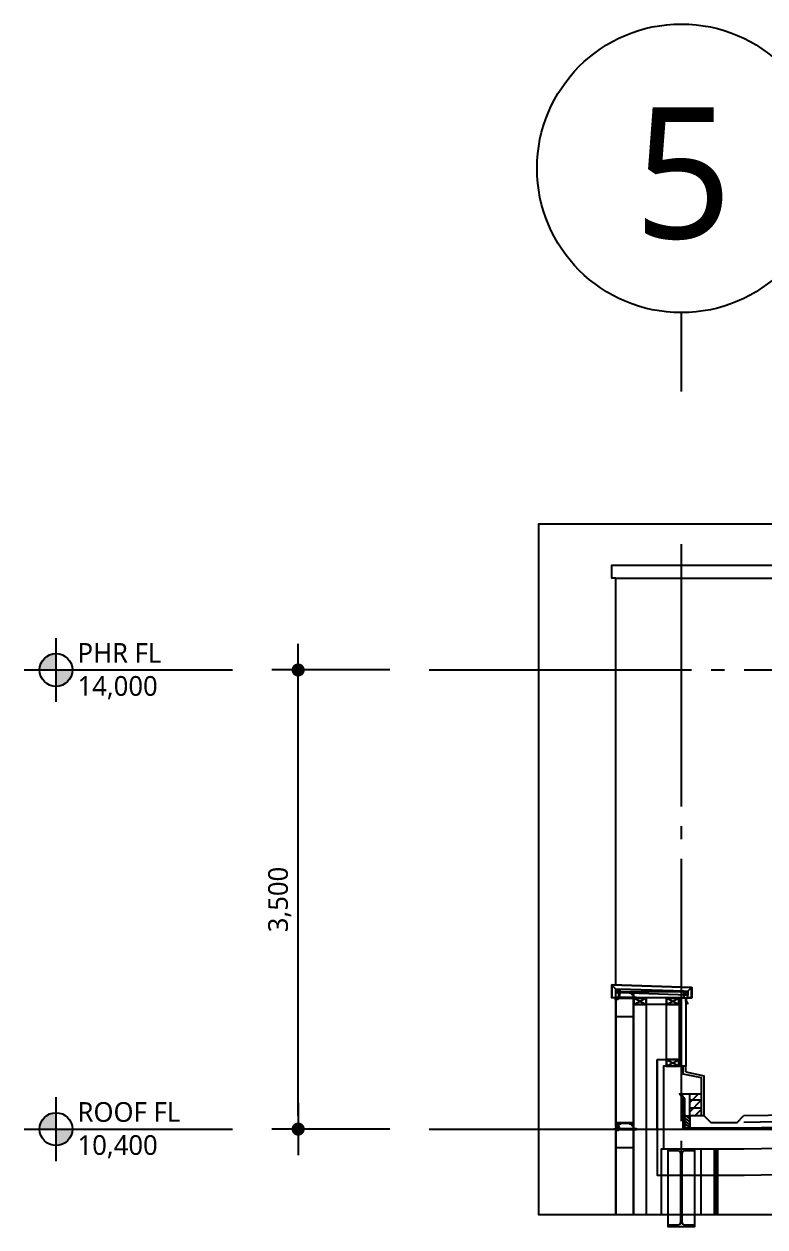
# Model space of a CAD drawing. Header units: millimetres. Extents: x 61566 to 667441, y 0 to 118800.
# Drawn here: x 591088 to 596738, y 47682 to 56852 of the extents above; entities that cross this region are included whole.
import ezdxf
from ezdxf.enums import TextEntityAlignment as Align

# ---------------------------------------------------------------- set-up
doc = ezdxf.new("R2010")
doc.units = ezdxf.units.MM
doc.header["$LTSCALE"] = 200
doc.linetypes.add('CEN6', pattern=[12, 10, -0.75, 0.5, -0.75])
doc.linetypes.add('XR-SECTION$0$CEN-GAUN', pattern=[32.2, 30, -1, 0.2, -1])
doc.layers.get('DEFPOINTS').update_dxf_attribs({"color": 137})
for name, color, linetype in [('1 SA', 4, 'Continuous'), ('DIM', 7, 'Continuous'), ('SYM-LEVEL', 7, 'Continuous')]:
    doc.layers.add(name, color=color, linetype=linetype)
doc.layers.add('XR-SECTION$0$CEN', color=1, linetype='XR-SECTION$0$CEN-GAUN', plot=False)
doc.styles.add('SUNJIN', font='malgun.ttf')
doc.styles.add('맑은고딕', font='malgun.ttf')
doc.styles.add('스타일1', font='malgun.ttf')
doc.dimstyles.new('GAUN-100', dxfattribs={"dimscale": 100, "dimtxt": 1.5, "dimasz": 1, "dimexe": 2, "dimexo": 3, "dimgap": 0.5, "dimtad": 1, "dimdec": 0, "dimzin": 1, "dimdsep": 46, "dimlunit": 6, "dimtxsty": '맑은고딕', "dimblk": 'CJDOT', "dimcen": 0.09, "dimdle": 1, "dimclrd": 256, "dimclre": 256, "dimclrt": 3, "dimadec": 0, "dimazin": 0, "dimtfac": 1, "dimtdec": 0, "dimtix": 1, "dimtmove": 2, "dimatfit": 3, "dimldrblk": 'CJDOT', "dimfxl": 1, "dimtolj": 1, "dimtzin": 1, "dimarcsym": 0})

# ---------------------------------------------------------------- blocks, each defined once
blk = doc.blocks.new('CJDOT')
blk.add_line((-2, 0), (2, 0))
at = {"const_width": 0.5}
blk.add_lwpolyline([(-0.25, 0, 1), (0.25, 0, 1)], format="xyb", close=True, dxfattribs=at)
blk = doc.blocks.new('*D35')
at = {"layer": 'DEFPOINTS', "color": 0, "transparency": 16777216}
for p in [(593178.5, 51927.9), (594178.5, 51927.9), (594178.5, 48427.9)]:
    blk.add_point(p, dxfattribs=at)
at = {"layer": 'DIM', "lineweight": -2, "transparency": 16777216}
for p, q in [((593878.5, 51927.9), (592978.5, 51927.9)), ((593178.5, 48527.9), (593178.5, 51827.9)), ((593878.5, 48427.9), (592978.5, 48427.9))]:
    blk.add_line(p, q, dxfattribs=at)
at = {"layer": 'DIM', "linetype": 'ByBlock', "lineweight": -2, "transparency": 16777216, "xscale": 100, "yscale": 100, "zscale": 100}
for p, rotation in [((593178.5, 51927.9), 90), ((593178.5, 48427.9), 270)]:
    blk.add_blockref('CJDOT', p, dxfattribs=dict(at, rotation=rotation))
at = {"layer": 'DIM', "color": 3, "transparency": 16777216, "insert": (593038.4, 50177.9), "char_height": 150, "attachment_point": 5, "rotation": 90, "style": '맑은고딕'}
blk.add_mtext('\\A1;3,500', dxfattribs=at)
blk = doc.blocks.new('LEVEL1')
at = {"layer": 'SYM-LEVEL'}
h = blk.add_hatch(color=6, dxfattribs=at)
edge = h.paths.add_edge_path()
edge.add_ellipse((4.87, 0), major_axis=(1.77, 1.77), ratio=1, start_angle=405, end_angle=495)
edge.add_line((2.37, 0), (4.87, 0))
edge.add_line((4.87, 0), (4.87, 2.5))
edge = h.paths.add_edge_path()
edge.add_ellipse((4.87, 0), major_axis=(1.77, 1.77), ratio=1, start_angle=225, end_angle=315)
edge.add_line((7.37, 0), (4.87, 0))
edge.add_line((4.87, 0), (4.87, -2.5))
at = {"layer": 'SYM-LEVEL', "color": 6}
for p, q in [((4.87, 4.87), (4.87, -4.87)), ((0, 0), (9.74, 0)), ((9.07, 0), (31.8, 0))]:
    blk.add_line(p, q, dxfattribs=at)
blk.add_ellipse((4.87, 0), major_axis=(1.77, 1.77), ratio=1, start_param=5.497787, end_param=11.780972, dxfattribs=at)
at = {"layer": 'SYM-LEVEL', "color": 3, "style": '스타일1'}
for tag, p in [('1층-바닥마감', (8.16, 1.11)), ('EL-+100', (8.16, -3.93))]:
    blk.add_attdef(tag, p, '', height=3, dxfattribs=at)

msp = doc.modelspace()

# ---------------------------------------------------------------- hatches: boundary and pattern name
at = {"ltscale": 3}
h = msp.add_hatch(dxfattribs=at)
h.set_pattern_fill('ANSI31', color=9, scale=400, style=0)
h.set_pattern_definition([(45, (-98628.49, 219053.63), (-35.355339, 35.355339), [])])
h.paths.add_polyline_path([(596255, 48697.9), (596165, 48697.9), (596165, 48527.9), (596255, 48527.9)])

# ---------------------------------------------------------------- linework, layer by layer
at = {"color": 9}
for p, q in [((596100, 54652.2), (596100, 54052.2)), ((595600, 52627.9), (604635, 52627.9)), ((601970, 48630.5), (596575, 48527.9)), ((601970, 48580.5), (596576, 48478))]:
    msp.add_line(p, q, dxfattribs=at)
at = {"color": 15, "linetype": 'CEN6'}
for p, q in [((596100, 52888), (596100, 47774.8)), ((594178.5, 51927.9), (605185.2, 51927.9))]:
    msp.add_line(p, q, dxfattribs=at)
at = {"color": 9, "ltscale": 3}
for p, q in [((595600, 49495.8), (595571.2, 49526.7)), ((595735, 49427.9), (595585, 49427.9)), ((595600, 49432), (595600, 49495.8)), ((595628.4, 49494.2), (595601.6, 49467.4)), ((595601.6, 49494.2), (595628.4, 49467.4)), ((595606.6, 49433.9), (595607, 49433.9)), ((595606.6, 49428.5), (595606.6, 49433.9)), ((595608, 49428.5), (595606.6, 49428.5)), ((595607, 49433.9), (595610, 49430.9)), ((595608, 49427.3), (595608, 49428.5)), ((595610, 49430.9), (595610, 49424.9)), ((595611.2, 49424.9), (595611.2, 49430.9)), ((595622.8, 49448.3), (595626.2, 49444.9)), ((595622.8, 49447.2), (595625.8, 49444.2)), ((595622.8, 49436.7), (595625.8, 49439.7)), ((595622.8, 49435.5), (595626.2, 49438.9)), ((595622.8, 49434.3), (595626.2, 49430.9)), ((595622.8, 49433.2), (595625.8, 49430.2)), ((595626.2, 49444.9), (595626.2, 49438.9)), ((595626.2, 49430.9), (595626.2, 49424.9)), ((595629, 49471.2), (595629, 49471.2)), ((596150, 49449.1), (595629.5, 49465.8)), ((596120, 49480.1), (595630, 49495.8)), ((595630, 49477.9), (595630, 49495.8)), ((596085, 49427.9), (595735, 49427.9)), ((595735, 49427.9), (595835, 49377.9)), ((595735, 49377.9), (595835, 49427.9)), ((595985, 49427.9), (595985, 48907.9)), ((595985, 49427.9), (596085, 49377.9)), ((595985, 49377.9), (596085, 49427.9)), ((596120, 49477.9), (596120, 49480.1)), ((596148.4, 49478.5), (596121.6, 49451.7)), ((596121.6, 49478.5), (596148.4, 49451.7)), ((596150, 49480.1), (596178.8, 49506.8)), ((596150, 49429.2), (596150, 49479)), ((595606.6, 49427.3), (595608, 49427.3)), ((595606.6, 49421.9), (595606.6, 49427.3)), ((595607, 49421.9), (595606.6, 49421.9)), ((595610, 49424.9), (595607, 49421.9)), ((595622.8, 49422.7), (595625.8, 49425.7)), ((595623.6, 49422.3), (595626.2, 49424.9)), ((596070, 49377.9), (595735, 49377.9)), ((595835, 47774.8), (595835, 49377.9)), ((595734.5, 49284.9), (595600, 49284.9)), ((595915, 48957.9), (596085, 48957.9)), ((595915, 48427.9), (595915, 48957.9)), ((595985, 48957.9), (596085, 48907.9)), ((595985, 48907.9), (596085, 48957.9)), ((596135, 48864.1), (596135, 48907.9)), ((596135, 48864.1), (596275, 48834.1)), ((596275, 48527.9), (596275, 48834.1)), ((596165, 48527.9), (596165, 48697.9)), ((596255, 48527.9), (596255, 48697.9)), ((596255, 48647.9), (596165, 48647.9)), ((596115, 48527.9), (596165, 48527.9)), ((596165, 48486.3), (596115, 48516.3)), ((596165, 48508.7), (596133, 48527.9)), ((596255, 48587.9), (596165, 48587.9)), ((596275, 48527.9), (596165, 48527.9)), ((596165, 48527.9), (596165, 48427.9)), ((596275, 48527.9), (596325, 48477.9)), ((596525, 48477.9), (596575, 48527.9)), ((595735, 48427.9), (595585, 48427.9)), ((595735, 48427.9), (595585, 48427.9)), ((595603.3, 48463.4), (595603.3, 48454.2)), ((595617.3, 48463.4), (595603.3, 48463.4)), ((595617.3, 48454.2), (595603.3, 48454.2)), ((595603.3, 48453.2), (595603.3, 48444.9)), ((595617.3, 48453.2), (595603.3, 48453.2)), ((595606.6, 48433.9), (595607, 48433.9)), ((595606.6, 48428.5), (595606.6, 48433.9)), ((595608, 48428.5), (595606.6, 48428.5)), ((595606.6, 48427.3), (595608, 48427.3)), ((595606.6, 48421.9), (595606.6, 48427.3)), ((595607, 48421.9), (595606.6, 48421.9)), ((595614, 48441.6), (595606.7, 48441.6)), ((595607, 48433.9), (595610, 48430.9)), ((595610, 48424.9), (595607, 48421.9)), ((595608, 48427.3), (595608, 48428.5)), ((595610, 48430.9), (595610, 48424.9)), ((595611.2, 48424.9), (595611.2, 48430.9)), ((595617.3, 48463.4), (595617.3, 48454.2)), ((595617.3, 48453.2), (595617.3, 48444.9)), ((595622.8, 48448.3), (595626.2, 48444.9)), ((595622.8, 48447.2), (595625.8, 48444.2)), ((595622.8, 48436.7), (595625.8, 48439.7)), ((595622.8, 48435.5), (595626.2, 48438.9)), ((595622.8, 48434.3), (595626.2, 48430.9)), ((595622.8, 48433.2), (595625.8, 48430.2)), ((595622.8, 48422.7), (595625.8, 48425.7)), ((595623.6, 48422.3), (595626.2, 48424.9)), ((595626.2, 48444.9), (595626.2, 48438.9)), ((595626.2, 48430.9), (595626.2, 48424.9)), ((595629, 48471.2), (595629, 48471.2)), ((596165, 48463.8), (596115, 48493.8)), ((596165, 48441.4), (596115, 48471.4)), ((596156, 48427.9), (596115, 48448.9)), ((596115, 48427.9), (596165, 48427.9)), ((596325, 48477.9), (596525, 48477.9)), ((595734.5, 48284.9), (595600, 48284.9)), ((596350, 48277.9), (596350, 47774.8)), ((596362.5, 48277.9), (596362.5, 47774.8)), ((596375, 48277.9), (596375, 47774.8))]:
    msp.add_line(p, q, dxfattribs=at)
at = {"color": 9}
for points in [[(595600, 49527), (595600, 52627.9), (595570, 52627.9), (595570, 52727.9), (604665.6, 52727.9), (604665.6, 52627.9), (604635, 52627.9), (604635, 48835.2)], [(602475, 48540), (596576, 48427.9), (596115, 48427.9), (596115, 48657.9), (596085, 48697.9), (596255, 48697.9), (596255, 48817.9), (596115, 48847.9), (596115, 48907.9), (595965, 48907.9), (595965, 48277.9), (596577.4, 48277.9), (602475, 48390)], [(596089, 48700.9), (596120, 48659.6), (596120, 48442.9), (596130, 48432.9), (596575.9, 48432.9), (601970, 48535.4)], [(596093, 48703.9), (596125, 48661.3), (596125, 48447.9), (596135, 48437.9), (596575.9, 48437.9), (601970, 48540.4)]]:
    msp.add_lwpolyline(points, dxfattribs=at)
at = {"color": 9, "ltscale": 3}
for points in [[(596149.1, 49382.3), (596135, 49403), (596135, 49429.2), (596178.8, 49429.2), (596178.8, 49506.8), (595571.2, 49526.7), (595571.2, 49429.1), (595600, 49432), (595600, 49410.8), (595598.8, 49410.8), (595598.8, 49430.8), (595570, 49427.9), (595570, 49527.9), (596180, 49507.9), (596180, 49427.9), (596136.2, 49427.9), (596136.2, 49403.4), (596150.1, 49383), (596149.1, 49382.3)], [(595750.2, 49430.9), (595611.2, 49430.9)], [(595622.8, 49469.3), (595623.9, 49469.4)], [(595623.1, 49467), (595622.8, 49467)], [(595641.2, 49471.1), (595655.1, 49472.5)], [(595761.2, 49427.9), (595752.2, 49428.9), (595750.2, 49430.9), (595749.2, 49428.9), (595751.2, 49424.9)], [(595751.2, 49424.9), (595756.2, 49424.9), (595761.2, 49427.9), (595756.2, 49430.9), (595750.2, 49430.9)], [(595611.2, 49424.9), (595751.2, 49424.9)], [(595915, 48957.9), (595915, 48077.9), (596579.3, 48077.9), (602200, 48184.8)], [(596115, 48527.9), (596165, 48527.9)], [(595750.2, 48430.9), (595611.2, 48430.9)], [(595611.2, 48424.9), (595751.2, 48424.9)], [(595622.8, 48469.3), (595623.9, 48469.4)], [(595623.1, 48467), (595622.8, 48467)], [(595641.2, 48471.1), (595655.1, 48472.5)], [(595761.2, 48427.9), (595752.2, 48428.9), (595750.2, 48430.9), (595749.2, 48428.9), (595751.2, 48424.9)], [(595751.2, 48424.9), (595756.2, 48424.9), (595761.2, 48427.9), (595756.2, 48430.9), (595750.2, 48430.9)], [(595950, 47774.8), (595950, 48277.9), (596000.5, 48277.9)], [(596199.5, 48277.9), (596250, 48277.9), (596250, 47774.8)]]:
    msp.add_lwpolyline(points, dxfattribs=at)
at = {"color": 9, "ltscale": 3, "elevation": 0}
for points in [[(595630, 49465.8), (595600, 49465.8), (595600, 49495.8), (595630, 49495.8)], [(595628.4, 49467.4), (595601.6, 49467.4), (595601.6, 49494.2), (595628.4, 49494.2)]]:
    msp.add_lwpolyline(points, close=True, dxfattribs=at)
at = {"color": 9, "ltscale": 3}
for points in [[(595629, 49471.2), (595629, 49472), (595624, 49472, 0.414214), (595622, 49470), (595622, 49424.2, -0.39552), (595617.8, 49419.7), (595604.7, 49418.9, 0.39896), (595600, 49413.9), (595600, 48983.4), (595600, 48444.1, 0.414242), (595605, 48439.1), (595616.5, 48439.1, 0.414191), (595620, 48442.6), (595620, 48474.7), (595627, 48474.7), (595627, 48475.5), (595619.2, 48475.5), (595619.2, 48442.6, -0.414191), (595616.5, 48439.9), (595605, 48439.9, -0.414242), (595600.8, 48444.1), (595600.8, 48983.4), (595600.8, 49413.9, -0.399273), (595604.8, 49418.1), (595617.8, 49418.9, 0.39552), (595622.8, 49424.2), (595622.8, 49470, -0.414214), (595624, 49471.2), (595629, 49471.2)], [(595715.5, 49472), (595715.5, 49472), (595715.5, 49471.5), (595720.5, 49471.5, -0.414214), (595722, 49470), (595722, 49456.4, 0.414214), (595724, 49454.4), (595733, 49454.4, -0.414214), (595734.5, 49452.9), (595734.5, 49036), (595734.5, 48458.1, -0.414214), (595733, 48456.6), (595726, 48456.6, -0.414214), (595724.5, 48458.1), (595724.5, 48475.2), (595722, 48475.2), (595722, 48474.7), (595724, 48474.7), (595724, 48458.1, 0.414214), (595726, 48456.1), (595733, 48456.1, 0.414214), (595735, 48458.1), (595735, 49036), (595735, 49452.9, 0.414214), (595733, 49454.9), (595724, 49454.9, -0.414214), (595722.5, 49456.4), (595722.5, 49470, 0.414214), (595720.5, 49472), (595715.5, 49472)], [(595629, 48471.2), (595629, 48472), (595624, 48472, 0.414214), (595622, 48470), (595622, 48424.2, -0.39552), (595617.8, 48419.7), (595604.7, 48418.9, 0.39896), (595600, 48413.9), (595600, 47983.4), (595600, 47774.8)], [(595600.8, 47774.8), (595600.8, 47983.4), (595600.8, 48413.9, -0.399273), (595604.8, 48418.1), (595617.8, 48418.9, 0.39552), (595622.8, 48424.2), (595622.8, 48470, -0.414214), (595624, 48471.2), (595629, 48471.2)], [(595715.5, 48472), (595715.5, 48472), (595715.5, 48471.5), (595720.5, 48471.5, -0.414214), (595722, 48470), (595722, 48456.4, 0.414214), (595724, 48454.4), (595733, 48454.4, -0.414214), (595734.5, 48452.9), (595734.5, 48036), (595734.5, 47774.8)], [(595735, 47774.8), (595735, 48036), (595735, 48452.9, 0.414214), (595733, 48454.9), (595724, 48454.9, -0.414214), (595722.5, 48456.4), (595722.5, 48470, 0.414214), (595720.5, 48472), (595715.5, 48472)]]:
    msp.add_lwpolyline(points, format="xyb", dxfattribs=at)
for points in [[(595720.1, 49466.5), (595721, 49466.5, 0.414214), (595721.3, 49466.8), (595721.3, 49467), (595721.3, 49467.5, 0.414214), (595718.3, 49470.5), (595713.3, 49471.2), (595705.8, 49471.2, -0.414214), (595705.3, 49471.7), (595705.3, 49472, -0.414214), (595705.8, 49472.5), (595718.9, 49472.5), (595720.5, 49472, 0.487928), (595720.9, 49472.3), (595720.9, 49472.4, 0.414214), (595718.9, 49474.4), (595667.3, 49474.4), (595625.6, 49474.4, 0.414214), (595623.6, 49472.4), (595623.6, 49472.3, 0.487928), (595624, 49472), (595625.6, 49472.5), (595638.7, 49472.5, -0.414214), (595639.2, 49472), (595639.2, 49471.7, -0.414214), (595638.7, 49471.2), (595631.1, 49471.2), (595626.1, 49470.5, 0.414214), (595623.1, 49467.5), (595623.1, 49467), (595623.1, 49466.8, 0.414214), (595623.4, 49466.5), (595624.3, 49466.5, 0.414214), (595624.6, 49466.8), (595624.6, 49467, -0.414214), (595626.1, 49468.5), (595631.1, 49469.2), (595639.7, 49469.2, 0.414214), (595641.2, 49470.7), (595641.2, 49472, -0.414214), (595641.7, 49472.5), (595667.3, 49472.5), (595702.8, 49472.5, -0.414214), (595703.3, 49472), (595703.3, 49470.7, 0.414214), (595704.8, 49469.2), (595713.3, 49469.2), (595718.3, 49468.5, -0.414214), (595719.8, 49467), (595719.8, 49466.8, 0.414214)], [(595720.1, 49466.5), (595721, 49466.5, 0.414214), (595721.3, 49466.8), (595721.3, 49467), (595721.3, 49467.5, 0.414214), (595718.3, 49470.5), (595713.3, 49471.2), (595705.8, 49471.2, -0.414214), (595705.3, 49471.7), (595705.3, 49472, -0.414214), (595705.8, 49472.5), (595718.9, 49472.5), (595720.5, 49472, 0.487928), (595720.9, 49472.3), (595720.9, 49472.4, 0.414214), (595718.9, 49474.4), (595667.3, 49474.4), (595625.6, 49474.4, 0.414214), (595623.6, 49472.4), (595623.6, 49472.3, 0.487928), (595624, 49472), (595625.6, 49472.5), (595638.7, 49472.5, -0.414214), (595639.2, 49472), (595639.2, 49471.7, -0.414214), (595638.7, 49471.2), (595631.1, 49471.2), (595626.1, 49470.5, 0.414214), (595623.1, 49467.5), (595623.1, 49467), (595623.1, 49466.8, 0.414214), (595623.4, 49466.5), (595624.3, 49466.5, 0.414214), (595624.6, 49466.8), (595624.6, 49467, -0.414214), (595626.1, 49468.5), (595631.1, 49469.2), (595639.7, 49469.2, 0.414214), (595641.2, 49470.7), (595641.2, 49472, -0.414214), (595641.7, 49472.5), (595667.3, 49472.5), (595702.8, 49472.5, -0.414214), (595703.3, 49472), (595703.3, 49470.7, 0.414214), (595704.8, 49469.2), (595713.3, 49469.2), (595718.3, 49468.5, -0.414214), (595719.8, 49467), (595719.8, 49466.8, 0.414214)], [(595733.7, 48459.1, -0.414214), (595731.2, 48456.6), (595727.9, 48456.6, -0.414214), (595725.4, 48459.1), (595725.4, 48474.2, 0.414214), (595724.4, 48475.2), (595721.9, 48475.2), (595721.9, 48476.2), (595624, 48476.2), (595624, 48475.2), (595620.1, 48475.2, 0.414214), (595619.1, 48474.2), (595619.1, 48444.9, -0.414191), (595614.1, 48439.9), (595606.7, 48439.9, -0.414236), (595601.7, 48444.9), (595601.7, 48478.2), (595622, 48478.2), (595622, 48479.2), (595723.9, 48479.2), (595723.9, 48478.2), (595733.7, 48478.2)], [(595733.7, 48459.1, -0.414214), (595731.2, 48456.6), (595727.9, 48456.6, -0.414214), (595725.4, 48459.1), (595725.4, 48474.2, 0.414214), (595724.4, 48475.2), (595721.9, 48475.2), (595721.9, 48476.2), (595624, 48476.2), (595624, 48475.2), (595620.1, 48475.2, 0.414214), (595619.1, 48474.2), (595619.1, 48444.9, -0.414191), (595614.1, 48439.9), (595606.7, 48439.9, -0.414236), (595601.7, 48444.9), (595601.7, 48478.2), (595622, 48478.2), (595622, 48479.2), (595723.9, 48479.2), (595723.9, 48478.2), (595733.7, 48478.2)], [(595720.1, 48466.5), (595721, 48466.5, 0.414214), (595721.3, 48466.8), (595721.3, 48467), (595721.3, 48467.5, 0.414214), (595718.3, 48470.5), (595713.3, 48471.2), (595705.8, 48471.2, -0.414214), (595705.3, 48471.7), (595705.3, 48472, -0.414214), (595705.8, 48472.5), (595718.9, 48472.5), (595720.5, 48472, 0.487928), (595720.9, 48472.3), (595720.9, 48472.4, 0.414214), (595718.9, 48474.4), (595667.3, 48474.4), (595625.6, 48474.4, 0.414214), (595623.6, 48472.4), (595623.6, 48472.3, 0.487928), (595624, 48472), (595625.6, 48472.5), (595638.7, 48472.5, -0.414214), (595639.2, 48472), (595639.2, 48471.7, -0.414214), (595638.7, 48471.2), (595631.1, 48471.2), (595626.1, 48470.5, 0.414214), (595623.1, 48467.5), (595623.1, 48467), (595623.1, 48466.8, 0.414214), (595623.4, 48466.5), (595624.3, 48466.5, 0.414214), (595624.6, 48466.8), (595624.6, 48467, -0.414214), (595626.1, 48468.5), (595631.1, 48469.2), (595639.7, 48469.2, 0.414214), (595641.2, 48470.7), (595641.2, 48472, -0.414214), (595641.7, 48472.5), (595667.3, 48472.5), (595702.8, 48472.5, -0.414214), (595703.3, 48472), (595703.3, 48470.7, 0.414214), (595704.8, 48469.2), (595713.3, 48469.2), (595718.3, 48468.5, -0.414214), (595719.8, 48467), (595719.8, 48466.8, 0.414214)], [(595720.1, 48466.5), (595721, 48466.5, 0.414214), (595721.3, 48466.8), (595721.3, 48467), (595721.3, 48467.5, 0.414214), (595718.3, 48470.5), (595713.3, 48471.2), (595705.8, 48471.2, -0.414214), (595705.3, 48471.7), (595705.3, 48472, -0.414214), (595705.8, 48472.5), (595718.9, 48472.5), (595720.5, 48472, 0.487928), (595720.9, 48472.3), (595720.9, 48472.4, 0.414214), (595718.9, 48474.4), (595667.3, 48474.4), (595625.6, 48474.4, 0.414214), (595623.6, 48472.4), (595623.6, 48472.3, 0.487928), (595624, 48472), (595625.6, 48472.5), (595638.7, 48472.5, -0.414214), (595639.2, 48472), (595639.2, 48471.7, -0.414214), (595638.7, 48471.2), (595631.1, 48471.2), (595626.1, 48470.5, 0.414214), (595623.1, 48467.5), (595623.1, 48467), (595623.1, 48466.8, 0.414214), (595623.4, 48466.5), (595624.3, 48466.5, 0.414214), (595624.6, 48466.8), (595624.6, 48467, -0.414214), (595626.1, 48468.5), (595631.1, 48469.2), (595639.7, 48469.2, 0.414214), (595641.2, 48470.7), (595641.2, 48472, -0.414214), (595641.7, 48472.5), (595667.3, 48472.5), (595702.8, 48472.5, -0.414214), (595703.3, 48472), (595703.3, 48470.7, 0.414214), (595704.8, 48469.2), (595713.3, 48469.2), (595718.3, 48468.5, -0.414214), (595719.8, 48467), (595719.8, 48466.8, 0.414214)], [(595727, 48476.5), (595732, 48476.5), (595732, 48459.1, -0.414214), (595731.2, 48458.2), (595727.9, 48458.2, -0.414214), (595727, 48459.1)], [(596000.5, 47696.9), (596073, 47696.9, 0.414214), (596095, 47718.9), (596095, 48240.9, 0.414214), (596073, 48262.9), (596000.5, 48262.9), (596000.5, 48277.9), (596199.5, 48277.9), (596199.5, 48262.9), (596127, 48262.9, 0.414214), (596105, 48240.9), (596105, 47718.9, 0.414214), (596127, 47696.9), (596199.5, 47696.9), (596199.5, 47681.9), (596000.5, 47681.9)]]:
    msp.add_lwpolyline(points, format="xyb", close=True, dxfattribs=at)
for points in [[(596120, 49427.9), (595630, 49427.9), (595630, 49477.9), (596120, 49477.9)], [(595735, 49427.9), (595735, 49377.9), (595835, 49377.9), (595835, 49427.9)], [(595985, 49427.9), (595985, 49377.9), (596085, 49377.9), (596085, 49427.9)], [(596135, 49427.9), (596135, 48907.9), (596085, 48907.9), (596085, 49427.9)], [(596150, 49450.1), (596120, 49450.1), (596120, 49480.1), (596150, 49480.1)], [(596148.4, 49451.7), (596121.6, 49451.7), (596121.6, 49478.5), (596148.4, 49478.5)], [(595738.2, 49424.7), (595738.2, 49381.1), (595831.8, 49381.1), (595831.8, 49424.7)], [(595988.2, 49424.7), (595988.2, 49381.1), (596081.8, 49381.1), (596081.8, 49424.7)], [(595985, 48957.9), (595985, 48907.9), (596085, 48907.9), (596085, 48957.9)], [(595988.2, 48954.7), (595988.2, 48911.1), (596081.8, 48911.1), (596081.8, 48954.7)], [(595617.3, 48475.4), (595617.3, 48464.4), (595603.3, 48464.4), (595603.3, 48475.4)], [(596000.5, 48277.9), (596199.5, 48277.9), (596199.5, 47681.9), (596000.5, 47681.9)]]:
    msp.add_lwpolyline(points, close=True, dxfattribs=at)
at = {"color": 9}
msp.add_circle((596100, 55752.2), 1100, dxfattribs=at)
at = {"color": 9, "ltscale": 3}
for centre, radius, start, end in [((595610.6, 49431.1), 0.6, 199.47122, 340.52878), ((595610.6, 49424.7), 0.6, 19.47122, 160.52878), ((595606.7, 48444.9), 3.35, 180, 270.00431), ((595610.6, 48431.1), 0.6, 199.47122, 340.52878), ((595610.6, 48424.7), 0.6, 19.47122, 160.52878), ((595614, 48444.9), 3.35, 270.00431, 0)]:
    msp.add_arc(centre, radius, start, end, dxfattribs=at)
at = {"layer": '1 SA'}
msp.add_lwpolyline([(605185.2, 53041.1), (605185.2, 47774.8), (595013.6, 47774.8), (595013.6, 53041.1), (605185.2, 53041.1)], close=True, dxfattribs=at)
at = {"layer": 'XR-SECTION$0$CEN'}
msp.add_line((594178.5, 48427.9), (605185.2, 48427.9), dxfattribs=at)

# ---------------------------------------------------------------- block references
at = {"layer": 'SYM-LEVEL', "xscale": 50.00000000004174, "yscale": 50.00000000004174, "zscale": 50.00000000004174}
for p, values in [((591088.4, 51927.9), {'EL-+100': '14,000', '1층-바닥마감': 'PHR FL'}), ((591088.4, 48427.9), {'EL-+100': '10,400', '1층-바닥마감': 'ROOF FL'})]:
    msp.add_blockref('LEVEL1', p, dxfattribs=at).add_auto_attribs(values)

# ---------------------------------------------------------------- texts
at = {"color": 9, "style": 'SUNJIN'}
msp.add_text('5', height=1000, dxfattribs=at).set_placement((596114.4, 55717.9), align=Align.MIDDLE_CENTER)

# ---------------------------------------------------------------- dimensions: what is measured, and where the dimension line sits
at = {"layer": 'DIM'}
dim = msp.add_linear_dim(base=(593178.5, 51927.9), p1=(594178.5, 48427.9), p2=(594178.5, 51927.9), angle=270, dimstyle='GAUN-100', dxfattribs=at)
dim.commit()
dim.dimension.update_dxf_attribs({"geometry": '*D35', "text_midpoint": (593038.4, 50177.9)})

doc.saveas('drawing.dxf')
